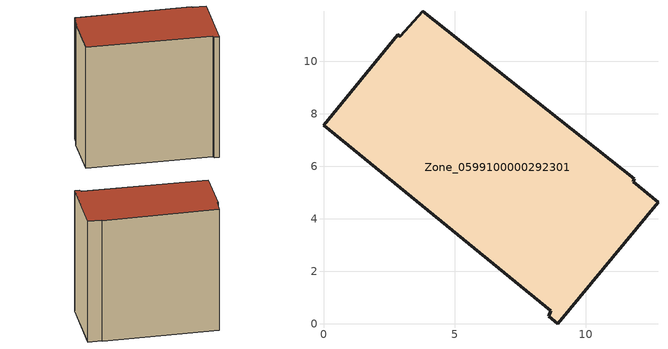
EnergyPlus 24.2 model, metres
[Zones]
Zone_0599100000292301
 floor ground (C_G): 2.84,11.02 2.92,10.96 3.78,11.91 11.85,5.53 11.8,5.42 12.75,4.64 8.93,0 8.59,0.28 8.67,0.49 0,7.56 z0
 wall outside (C_F): 8.67,0.49 8.59,0.28 8.93,0 12.75,4.64 11.8,5.42 11.85,5.53 3.78,11.91 2.92,10.96 2.84,11.02 0,7.56 8.67,0.49 z0:11.63
 roof outside (C_R): 11.8,5.42 11.85,5.53 3.78,11.91 2.92,10.96 2.84,11.02 0,7.56 8.67,0.49 8.59,0.28 8.93,0 12.75,4.64 z11.63
[BUILDING]
Pand.0599100000292301: North Axis=0; Terrain=City; Loads Convergence Tolerance Value=0.04; Temperature Convergence Tolerance Value=0.4; Solar Distribution=FullExterior; Maximum Number of Warmup Days=25; Minimum Number of Warmup Days=1
[Site:Location]
Rotterdam.The.Hague.AP_ZH_NLD Design_Conditions: Latitude=51.96; Longitude=4.45; Time Zone=1; Elevation=-4.5
[SITE:GROUNDTEMPERATURE:BUILDINGSURFACE]
18, 18, 18, 18, 18, 18, 18, 18, 18, 18, 18, 18
[MATERIAL] Thermal Absorptance=0.9; Solar Absorptance=0.7; Visible Absorptance=0.7
Name | Roughness | Thickness | Conductivity | Density | Specific Heat
G.TI.1946 | MediumSmooth | 0.15 | 1 | 540 | 1210
F.TI.1946 | Rough | 0.3 | 0.857143 | 1920 | 840
R.TI.1946 | MediumRough | 0.2 | 0.1 | 1500 | 1000
[CONSTRUCTION]
C_G: G.TI.1946
C_F: F.TI.1946
C_R: R.TI.1946
[ZONE]
Zone_0599100000292301: Type=1; Multiplier=1; Ceiling Height=Autocalculate; Volume=Autocalculate; Floor Area=autocalculate; Part of Total Floor Area=Yes
[ZONEINFILTRATION:DESIGNFLOWRATE]
Infil_Zone_0599100000292301: Zone or ZoneList or Space or SpaceList=Zone_0599100000292301; Schedule=AlwaysOn; Design Flow Rate Calculation Method=Flow/Area; Flow Rate per Floor Area=0.003; Constant Term Coefficient=1; Temperature Term Coefficient=0; Velocity Term Coefficient=0; Velocity Squared Term Coefficient=0
[HVACTEMPLATE:ZONE:IDEALLOADSAIRSYSTEM]
Zone_0599100000292301: Maximum Heating Supply Air Temperature=50; Minimum Cooling Supply Air Temperature=13; Maximum Heating Supply Air Humidity Ratio=0.0156; Minimum Cooling Supply Air Humidity Ratio=0.0077; Heating Limit=NoLimit; Cooling Limit=NoLimit; Dehumidification Control Type=ConstantSensibleHeatRatio; Cooling Sensible Heat Ratio=0.7; Dehumidification Setpoint=60; Humidification Control Type=None; Humidification Setpoint=30; Outdoor Air Method=None; Outdoor Air Flow Rate per Person=0.00944; Outdoor Air Flow Rate per Zone Floor Area=0; Outdoor Air Flow Rate per Zone=0; Demand Controlled Ventilation Type=None; Outdoor Air Economizer Type=NoEconomizer; Heat Recovery Type=None; Sensible Heat Recovery Effectiveness=0.7; Latent Heat Recovery Effectiveness=0.65
[ZONECONTROL:THERMOSTAT]
ThermostatControl_Zone_0599100000292301: Zone or ZoneList=Zone_0599100000292301; Control Type Schedule=DualSetpointControlType; Control 1=Thermostat_Zone_0599100000292301; Temperature Difference Between Cutout And Setpoint=0
[THERMOSTATSETPOINT:DUALSETPOINT]
Thermostat_Zone_0599100000292301: Heating Setpoint Temperature Schedule=HeatingSetpoint_Zone_0599100000292301; Cooling Setpoint Temperature Schedule=CoolingSetpoint_Zone_0599100000292301
[SCHEDULE:COMPACT]
HeatingSetpoint_Zone_0599100000292301: Through: 12/31, For: AllDays, Until: 24:00, 21
CoolingSetpoint_Zone_0599100000292301: Through: 12/31, For: AllDays, Until: 24:00, 24
DualSetpointControlType: Through: 12/31, For: AllDays, Until: 24:00, 4
AlwaysOn: Through: 12/31, For: AllDays, Until: 24:00, 1
